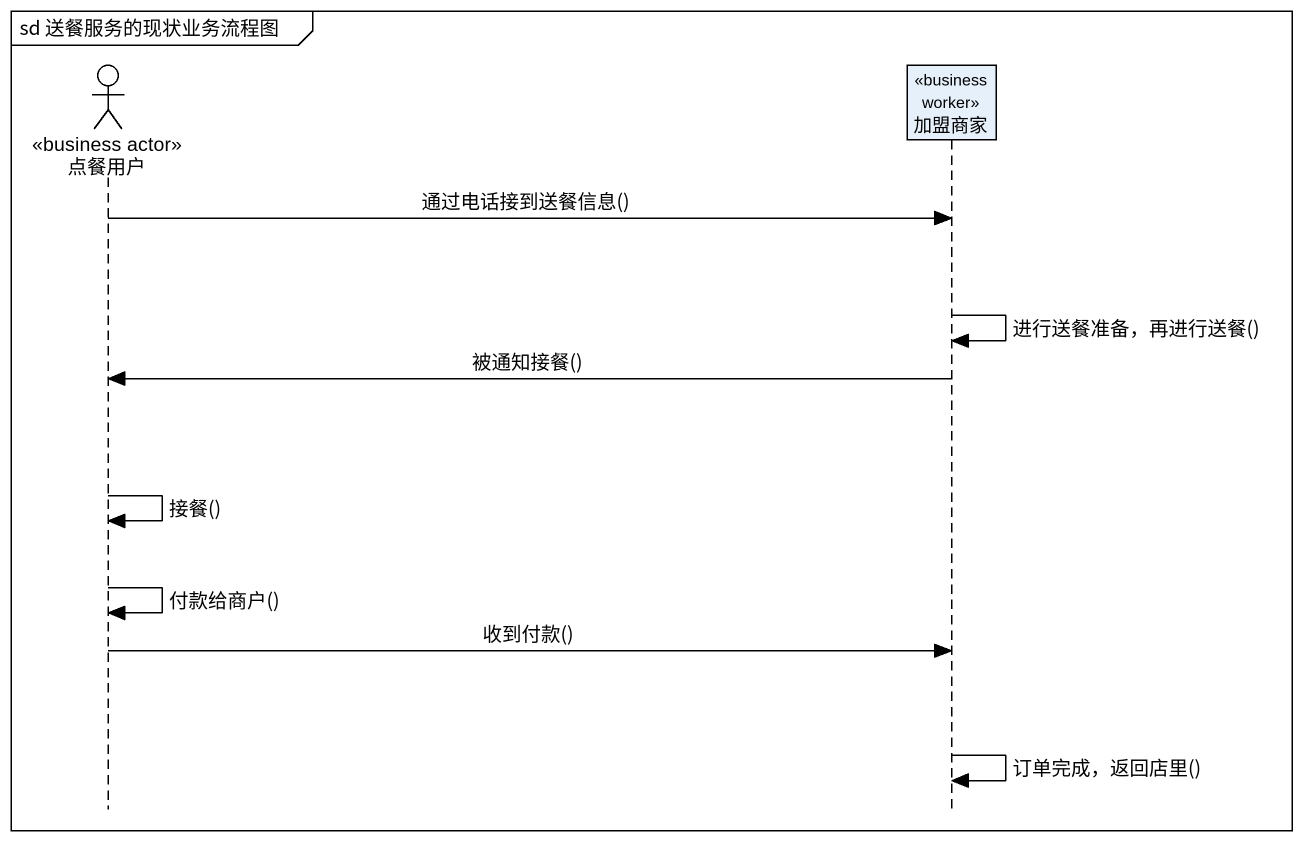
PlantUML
@startuml
mainframe sd 送餐服务的现状业务流程图
hide footbox
actor 点餐用户 <<business actor>>
participant 加盟商家 <<business worker>>

点餐用户 -> 加盟商家 : 通过电话接到送餐信息()
加盟商家 -> 加盟商家 : 进行送餐准备，再进行送餐()
加盟商家 -> 点餐用户 : 被通知接餐()
点餐用户 -> 点餐用户 : 接餐()
点餐用户 -> 点餐用户 : 付款给商户()
点餐用户 -> 加盟商家 : 收到付款()
加盟商家 -> 加盟商家 : 订单完成，返回店里()
@enduml
